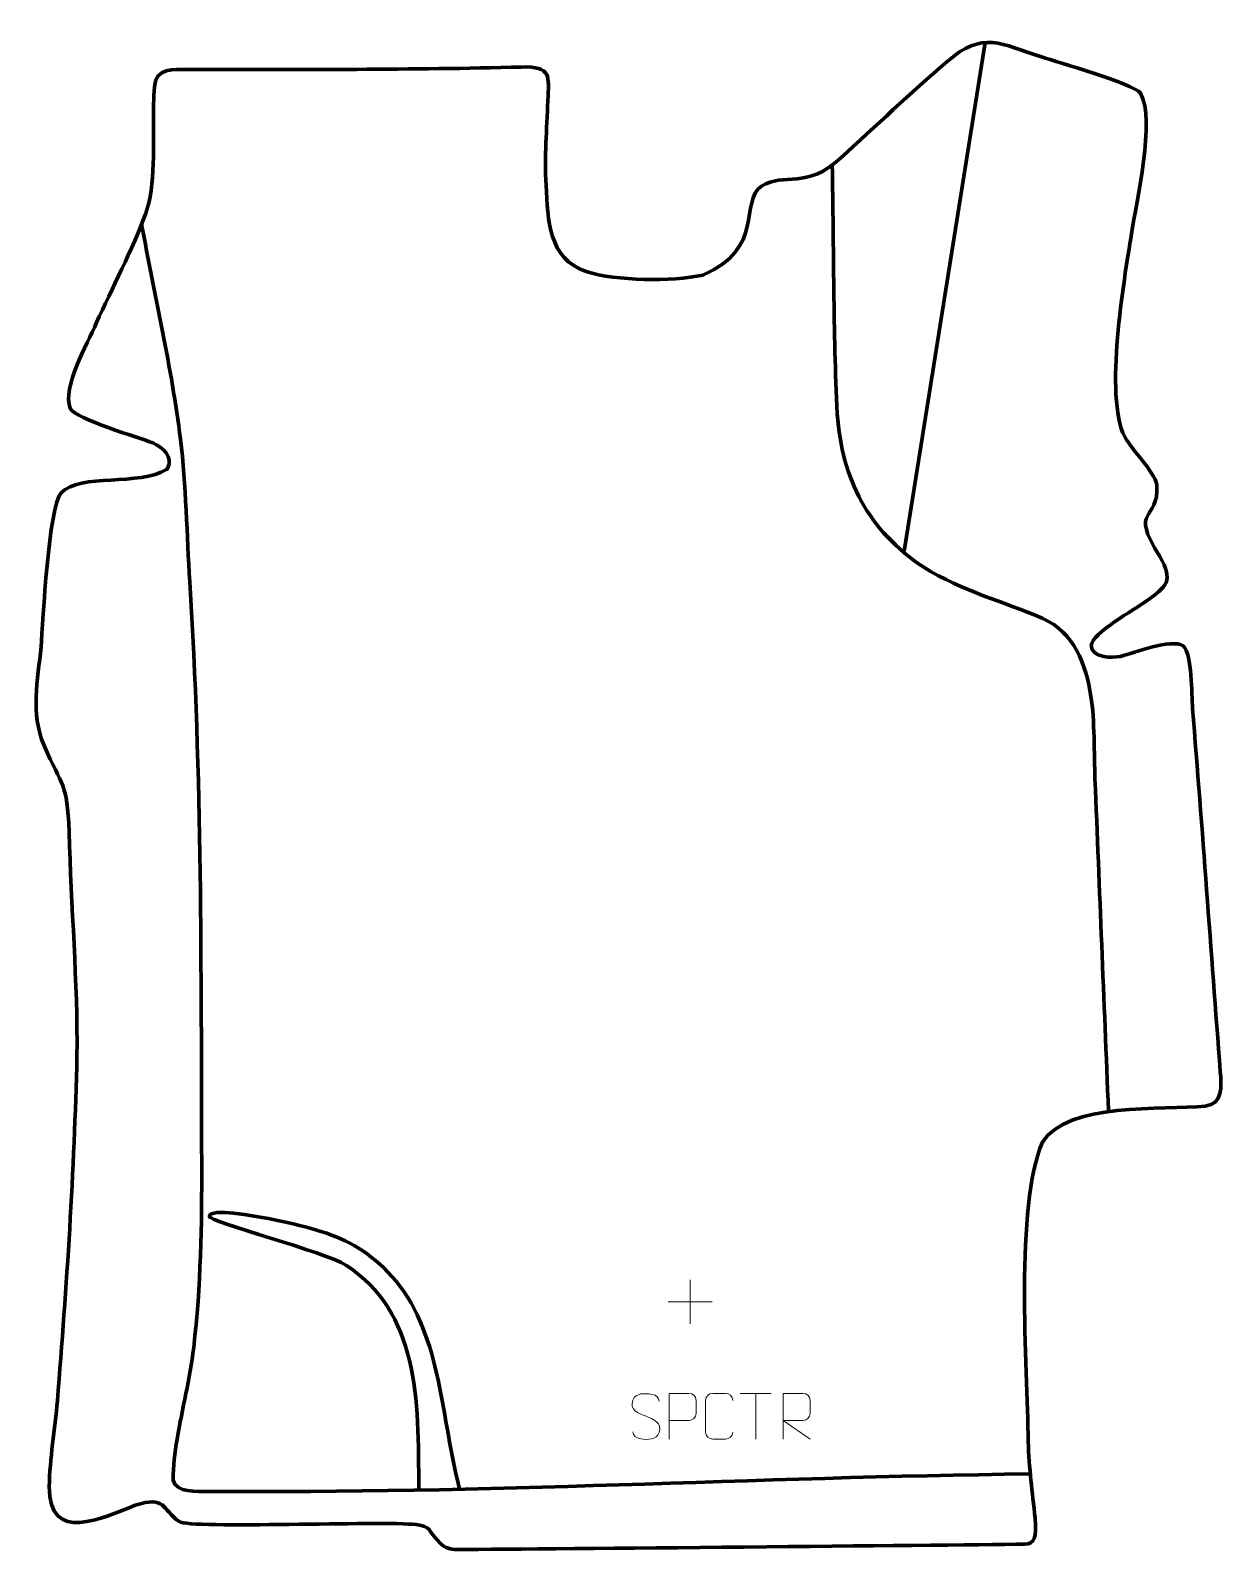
# Model space of a CAD drawing. Header units: millimetres. Extents: x -572 to 81, y 12 to 842.
import ezdxf

# ---------------------------------------------------------------- set-up
doc = ezdxf.new("R2010")
doc.units = ezdxf.units.MM
doc.header["$MEASUREMENT"] = 0
doc.layers.add('layer 2', color=7, linetype='Continuous')
doc.layers.add('layer 3', color=7, linetype='Continuous')

msp = doc.modelspace()

# ---------------------------------------------------------------- linework, layer by layer
at = {"layer": 'layer 2', "color": 140, "lineweight": 158}
msp.add_open_spline([(-94.0906, 557.9248), (-94.0906, 557.9248), (-49.832, 835.8286), (-49.832, 835.8286)], degree=3, dxfattribs=at)
for points, knots in [([(-133.3218, 768.8946), (-132.4595, 723.7528), (-132.8422, 678.0364), (-130.6285, 632.9949), (-130.6285, 632.9949), (-127.9229, 596.911), (-113.7828, 569.549), (-83.3539, 549.1386), (-83.3539, 549.1386), (-61.3977, 535.7669), (-41.0966, 531.0219), (-18.2334, 521.1341), (-18.2334, 521.1341), (-1.123, 513.7342), (5.3111, 495.8943), (8.0751, 478.6552), (8.0751, 478.6552), (10.1471, 465.7323), (9.7036, 447.1918), (10.2598, 433.5038), (10.2598, 433.5038), (12.7163, 373.051), (15.1693, 312.5982), (17.6228, 252.1454)], [0, 0, 0, 0, 0.14285714, 0.14285714, 0.14285714, 0.14285714, 0.28571429, 0.28571429, 0.28571429, 0.28571429, 0.42857143, 0.42857143, 0.42857143, 0.42857143, 0.57142857, 0.57142857, 0.57142857, 0.57142857, 0.71428571, 0.71428571, 0.71428571, 0.71428571, 1, 1, 1, 1]), ([(-510.784, 736.5676), (-503.6699, 698.1003), (-494.3456, 657.7967), (-489.5756, 619.1766), (-489.5756, 619.1766), (-486.4629, 593.9748), (-486.0839, 566.7134), (-484.4493, 541.1461), (-484.4493, 541.1461), (-477.7354, 436.1314), (-478.3152, 328.9754), (-477.9541, 223.5729), (-477.9541, 223.5729), (-477.8392, 189.9958), (-478.3912, 156.3209), (-482.317, 122.9383), (-482.317, 122.9383), (-484.4212, 105.3283), (-488.5017, 89.9513), (-491.3905, 72.8181), (-491.3905, 72.8181), (-492.6677, 65.2431), (-493.5008, 58.1303), (-493.5594, 50.4358), (-493.5594, 50.4358), (-492.0857, 43.3534), (-480.1681, 44.3631), (-474.6317, 44.3093), (-474.6317, 44.3093), (-324.3536, 42.8499), (-175.0908, 52.0888), (-25.0788, 53.7978)], [0, 0, 0, 0, 0.11111111, 0.11111111, 0.11111111, 0.11111111, 0.22222222, 0.22222222, 0.22222222, 0.22222222, 0.33333333, 0.33333333, 0.33333333, 0.33333333, 0.44444444, 0.44444444, 0.44444444, 0.44444444, 0.55555556, 0.55555556, 0.55555556, 0.55555556, 0.66666667, 0.66666667, 0.66666667, 0.66666667, 0.77777778, 0.77777778, 0.77777778, 0.77777778, 1, 1, 1, 1]), ([(-359.3672, 45.4882), (-359.2525, 95.8284), (-359.6267, 141.8224), (-399.1823, 167.9682), (-399.1823, 167.9682), (-409.3631, 174.6975), (-473.928, 191.5535), (-473.8118, 194.6456), (-473.8118, 194.6456), (-473.7208, 197.0666), (-466.6841, 196.8688), (-460.6563, 196.2332), (-460.6563, 196.2332), (-445.5039, 194.6351), (-423.5501, 190.1012), (-409.5749, 185.2749), (-409.5749, 185.2749), (-395.8254, 180.5267), (-383.4857, 173.1629), (-371.7385, 159.1084), (-371.7385, 159.1084), (-346.9937, 129.5035), (-346.7172, 82.5295), (-337.169, 46.1631)], [0, 0, 0, 0, 0.14285714, 0.14285714, 0.14285714, 0.14285714, 0.28571429, 0.28571429, 0.28571429, 0.28571429, 0.42857143, 0.42857143, 0.42857143, 0.42857143, 0.57142857, 0.57142857, 0.57142857, 0.57142857, 0.71428571, 0.71428571, 0.71428571, 0.71428571, 1, 1, 1, 1])]:
    msp.add_open_spline(points, degree=3, knots=knots, dxfattribs=at)
at = {"layer": 'layer 2', "color": 250, "lineweight": 9}
for points in [[(-210.9984, 159.789), (-210.9984, 159.789), (-210.9984, 135.8111), (-210.9984, 135.8111)], [(-222.9873, 147.8), (-222.9873, 147.8), (-199.0094, 147.8), (-199.0094, 147.8)], [(-183.6168, 97.8115), (-183.6168, 97.8115), (-166.6296, 97.8115), (-166.6296, 97.8115)], [(-175.123, 72.8815), (-175.123, 72.8815), (-175.123, 97.835), (-175.123, 97.835)]]:
    msp.add_open_spline(points, degree=3, dxfattribs=at)
for points, knots in [([(-235.1232, 85.3582), (-239.3715, 86.8286), (-244.2796, 88.6244), (-242.2745, 94.1447), (-242.2745, 94.1447), (-240.771, 98.2846), (-235.5574, 97.8961), (-231.9538, 97.295), (-231.9538, 97.295), (-229.0932, 96.8178), (-228.2285, 95.6046), (-227.9179, 93.5205)], [0, 0, 0, 0, 0.25, 0.25, 0.25, 0.25, 0.5, 0.5, 0.5, 0.5, 1, 1, 1, 1]), ([(-222.4553, 72.8814), (-222.4553, 72.8814), (-222.4553, 97.835), (-222.4553, 97.835), (-222.4553, 97.835), (-218.8603, 97.835), (-215.265, 97.835), (-211.6696, 97.835), (-211.6696, 97.835), (-209.3444, 97.7971), (-207.787, 96.307), (-207.7912, 93.9409), (-207.7912, 93.9409), (-207.7916, 91.9052), (-207.7916, 88.8459), (-207.7912, 86.8099), (-207.7912, 86.8099), (-207.7977, 84.9345), (-209.6099, 82.9926), (-211.6195, 82.9735), (-211.6195, 82.9735), (-211.6195, 82.9735), (-222.4553, 82.9735), (-222.4553, 82.9735)], [0, 0, 0, 0, 0.14285714, 0.14285714, 0.14285714, 0.14285714, 0.28571429, 0.28571429, 0.28571429, 0.28571429, 0.42857143, 0.42857143, 0.42857143, 0.42857143, 0.57142857, 0.57142857, 0.57142857, 0.57142857, 0.71428571, 0.71428571, 0.71428571, 0.71428571, 1, 1, 1, 1]), ([(-187.7002, 76.6992), (-187.84, 74.3758), (-189.5172, 72.8962), (-191.6649, 72.8854), (-191.6649, 72.8854), (-193.9968, 72.8858), (-196.3287, 72.8858), (-198.6602, 72.8854), (-198.6602, 72.8854), (-200.5852, 72.78), (-202.5573, 74.6645), (-202.5461, 76.6818), (-202.5461, 76.6818), (-202.5457, 82.4519), (-202.5457, 88.2216), (-202.5461, 93.9909), (-202.5461, 93.9909), (-202.5419, 96.129), (-200.7952, 97.8482), (-198.6428, 97.8347), (-198.6428, 97.8347), (-196.3171, 97.8347), (-193.991, 97.8347), (-191.6649, 97.8347), (-191.6649, 97.8347), (-189.7183, 97.8702), (-187.7269, 96.3787), (-187.7002, 93.9411)], [0, 0, 0, 0, 0.125, 0.125, 0.125, 0.125, 0.25, 0.25, 0.25, 0.25, 0.375, 0.375, 0.375, 0.375, 0.5, 0.5, 0.5, 0.5, 0.625, 0.625, 0.625, 0.625, 0.75, 0.75, 0.75, 0.75, 1, 1, 1, 1]), ([(-160.1084, 72.8815), (-160.1084, 72.8815), (-160.1084, 97.835), (-160.1084, 97.835), (-160.1084, 97.835), (-156.5136, 97.835), (-152.9181, 97.835), (-149.3229, 97.835), (-149.3229, 97.835), (-146.9976, 97.7973), (-145.4403, 96.3073), (-145.4444, 93.9409), (-145.4444, 93.9409), (-145.4448, 91.9054), (-145.4448, 88.846), (-145.4444, 86.81), (-145.4444, 86.81), (-145.4509, 84.9345), (-147.2632, 82.9927), (-149.2727, 82.9736), (-149.2727, 82.9736), (-149.2727, 82.9736), (-160.1084, 82.9736), (-160.1084, 82.9736), (-160.1084, 82.9736), (-160.1084, 82.9736), (-145.4537, 72.8815), (-145.4537, 72.8815)], [0, 0, 0, 0, 0.125, 0.125, 0.125, 0.125, 0.25, 0.25, 0.25, 0.25, 0.375, 0.375, 0.375, 0.375, 0.5, 0.5, 0.5, 0.5, 0.625, 0.625, 0.625, 0.625, 0.75, 0.75, 0.75, 0.75, 1, 1, 1, 1]), ([(-235.1232, 85.3581), (-231.1046, 83.7114), (-226.0751, 81.8231), (-227.9091, 76.4628), (-227.9091, 76.4628), (-229.3689, 72.1964), (-234.2797, 72.4531), (-238.0058, 73.0078), (-238.0058, 73.0078), (-240.7558, 73.4176), (-241.9767, 74.6311), (-242.3547, 76.7433)], [0, 0, 0, 0, 0.25, 0.25, 0.25, 0.25, 0.5, 0.5, 0.5, 0.5, 1, 1, 1, 1])]:
    msp.add_open_spline(points, degree=3, knots=knots, dxfattribs=at)
at = {"layer": 'layer 3', "color": 242, "lineweight": 158}
msp.add_open_spline([(-483.3725, 821.055), (-423.3149, 821.2081), (-363.2272, 820.862), (-303.1918, 822.4871), (-303.1918, 822.4871), (-286.4992, 822.9389), (-288.2568, 817.5868), (-288.7539, 804.0908), (-288.7539, 804.0908), (-289.425, 787.7894), (-290.5979, 774.3518), (-289.7487, 757.8177), (-289.7487, 757.8177), (-288.8264, 738.8928), (-288.4661, 717.847), (-267.8214, 710.6964), (-267.8214, 710.6964), (-251.335, 705.5248), (-220.919, 705.1326), (-204.1076, 708.8515), (-204.1076, 708.8515), (-169.8445, 723.119), (-184.195, 749.0174), (-172.0189, 757.4552), (-172.0189, 757.4552), (-159.5192, 765.0936), (-147.5673, 755.3323), (-128.8519, 772.6265), (-128.8519, 772.6265), (-109.6614, 790.3099), (-90.3769, 808.2174), (-70.7187, 825.3651), (-70.7187, 825.3651), (-51.076, 842.4994), (-41.2312, 835.2338), (-19.0361, 827.9775), (-19.0361, 827.9775), (-9.9777, 825.1099), (31.0134, 813.4039), (35.1799, 808.2358), (35.1799, 808.2358), (43.303, 793.7319), (33.0393, 749.0677), (30.2184, 731.3312), (30.2184, 731.3312), (26.0721, 705.6992), (15.2018, 642.8047), (26.5068, 620.3623), (26.5068, 620.3623), (31.0429, 612.5614), (42.6343, 601.5173), (44.0638, 594.2386), (44.0638, 594.2386), (45.4167, 573.4277), (28.4178, 582.5938), (45.6551, 555.0864), (45.6551, 555.0864), (53.2006, 541.3926), (49.8002, 538.9929), (37.9687, 530.3968), (37.9687, 530.3968), (32.0318, 526.2029), (8.4853, 513.1946), (8.2455, 506.3774), (8.2455, 506.3774), (8.0141, 499.7981), (19.5116, 499.4005), (24.2528, 500.5094), (24.2528, 500.5094), (32.0061, 502.3228), (51.5985, 510.3831), (58.4189, 506.2916), (58.4189, 506.2916), (63.568, 500.8949), (62.9375, 480.4272), (63.6157, 472.0621), (63.6157, 472.0621), (68.9345, 405.9531), (73.634, 339.811), (78.7561, 273.6901), (78.7561, 273.6901), (79.2155, 265.321), (80.5588, 256.1539), (70.5047, 254.752), (70.5047, 254.752), (47.625, 252.776), (-5.158, 256.7619), (-18.4766, 235.0744), (-18.4766, 235.0744), (-33.5325, 200.6162), (-26.8911, 112.013), (-26.2071, 71.4551), (-26.2071, 71.4551), (-25.8011, 56.7444), (-23.9754, 44.1208), (-22.4655, 29.6719), (-22.4655, 29.6719), (-21.3496, 18.9942), (-23.0906, 15.5416), (-28.0004, 15.4746), (-28.0004, 15.4746), (-76.8162, 14.8084), (-284.9497, 12.8605), (-338.4391, 12.4956), (-338.4391, 12.4956), (-342.1254, 12.4704), (-344.8746, 13.4638), (-347.1627, 15.6832), (-347.1627, 15.6832), (-354.883, 23.1719), (-352.4087, 25.2168), (-360.7176, 26.1451), (-360.7176, 26.1451), (-379.4244, 28.2341), (-484.1005, 23.7175), (-490.3229, 27.785), (-490.3229, 27.785), (-500.0054, 34.8991), (-497.4304, 41.9878), (-514.2499, 36.7073), (-514.2499, 36.7073), (-531.7987, 29.9309), (-561.7527, 15.0389), (-561.2449, 46.9637), (-561.2449, 46.9637), (-561.0091, 61.7825), (-558.094, 78.6555), (-556.8374, 93.8085), (-556.8374, 93.8085), (-551.7582, 156.1226), (-547.5178, 219.5793), (-546.1129, 282.0731), (-546.1129, 282.0731), (-545.6897, 322.5921), (-549.355, 363.8835), (-550.4047, 404.5986), (-550.4047, 404.5986), (-551.553, 432.3726), (-554.0204, 428.5001), (-564.1763, 452.0923), (-564.1763, 452.0923), (-571.5774, 469.285), (-567.5093, 487.7758), (-565.7256, 505.6932), (-565.7256, 505.6932), (-564.637, 519.6442), (-561.6976, 582.4453), (-554.6739, 589.8869), (-554.6739, 589.8869), (-544.5229, 600.6421), (-511.7212, 593.4669), (-497.1522, 602.589), (-497.1522, 602.589), (-497.1522, 602.589), (-496.6345, 603.2142), (-496.6345, 603.2142), (-496.6345, 603.2142), (-493.3142, 609.437), (-499.2297, 614.7757), (-504.5824, 617.116), (-504.5824, 617.116), (-512.6649, 620.2307), (-546.484, 630.0514), (-549.7659, 635.838), (-549.7659, 635.838), (-554.3065, 647.7853), (-540.5639, 670.98), (-535.5513, 682.4643), (-535.5513, 682.4643), (-526.9708, 701.777), (-515.8475, 722.4965), (-508.6903, 742.0487), (-508.6903, 742.0487), (-502.9212, 757.8085), (-504.6422, 781.0327), (-504.292, 798.1947), (-504.292, 798.1947), (-504.2017, 802.6163), (-504.1708, 811.3317), (-503.102, 815.4117), (-503.102, 815.4117), (-500.4775, 822.5357), (-489.4633, 821.1286), (-483.3725, 821.055)], degree=3, knots=[0, 0, 0, 0, 0.0212766, 0.0212766, 0.0212766, 0.0212766, 0.04255319, 0.04255319, 0.04255319, 0.04255319, 0.06382979, 0.06382979, 0.06382979, 0.06382979, 0.08510638, 0.08510638, 0.08510638, 0.08510638, 0.10638298, 0.10638298, 0.10638298, 0.10638298, 0.12765957, 0.12765957, 0.12765957, 0.12765957, 0.14893617, 0.14893617, 0.14893617, 0.14893617, 0.17021277, 0.17021277, 0.17021277, 0.17021277, 0.19148936, 0.19148936, 0.19148936, 0.19148936, 0.21276596, 0.21276596, 0.21276596, 0.21276596, 0.23404255, 0.23404255, 0.23404255, 0.23404255, 0.25531915, 0.25531915, 0.25531915, 0.25531915, 0.27659574, 0.27659574, 0.27659574, 0.27659574, 0.29787234, 0.29787234, 0.29787234, 0.29787234, 0.31914894, 0.31914894, 0.31914894, 0.31914894, 0.34042553, 0.34042553, 0.34042553, 0.34042553, 0.36170213, 0.36170213, 0.36170213, 0.36170213, 0.38297872, 0.38297872, 0.38297872, 0.38297872, 0.40425532, 0.40425532, 0.40425532, 0.40425532, 0.42553191, 0.42553191, 0.42553191, 0.42553191, 0.44680851, 0.44680851, 0.44680851, 0.44680851, 0.46808511, 0.46808511, 0.46808511, 0.46808511, 0.4893617, 0.4893617, 0.4893617, 0.4893617, 0.5106383, 0.5106383, 0.5106383, 0.5106383, 0.53191489, 0.53191489, 0.53191489, 0.53191489, 0.55319149, 0.55319149, 0.55319149, 0.55319149, 0.57446809, 0.57446809, 0.57446809, 0.57446809, 0.59574468, 0.59574468, 0.59574468, 0.59574468, 0.61702128, 0.61702128, 0.61702128, 0.61702128, 0.63829787, 0.63829787, 0.63829787, 0.63829787, 0.65957447, 0.65957447, 0.65957447, 0.65957447, 0.68085106, 0.68085106, 0.68085106, 0.68085106, 0.70212766, 0.70212766, 0.70212766, 0.70212766, 0.72340426, 0.72340426, 0.72340426, 0.72340426, 0.74468085, 0.74468085, 0.74468085, 0.74468085, 0.76595745, 0.76595745, 0.76595745, 0.76595745, 0.78723404, 0.78723404, 0.78723404, 0.78723404, 0.80851064, 0.80851064, 0.80851064, 0.80851064, 0.82978723, 0.82978723, 0.82978723, 0.82978723, 0.85106383, 0.85106383, 0.85106383, 0.85106383, 0.87234043, 0.87234043, 0.87234043, 0.87234043, 0.89361702, 0.89361702, 0.89361702, 0.89361702, 0.91489362, 0.91489362, 0.91489362, 0.91489362, 0.93617021, 0.93617021, 0.93617021, 0.93617021, 0.95744681, 0.95744681, 0.95744681, 0.95744681, 1, 1, 1, 1], dxfattribs=at)

doc.saveas('drawing.dxf')
